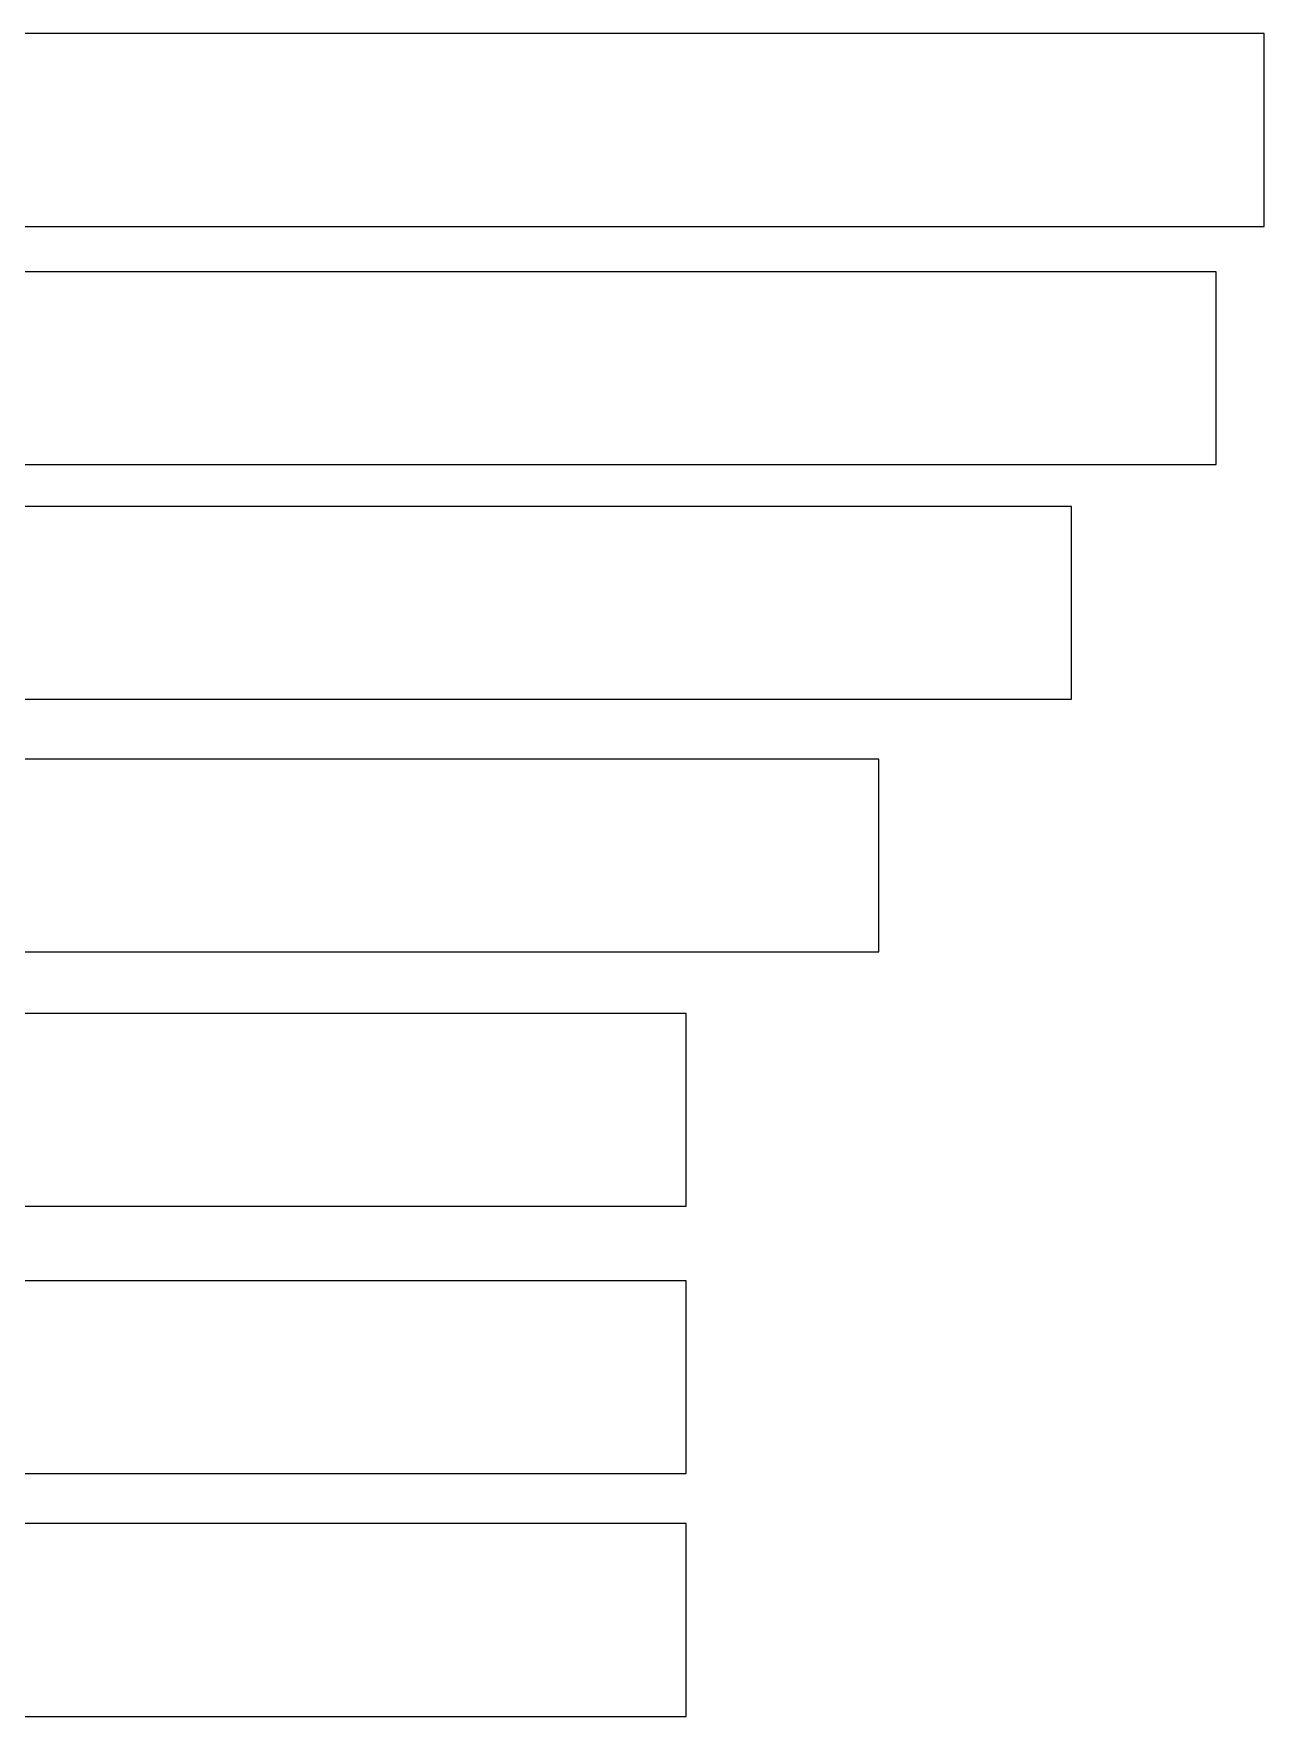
# Model space of a CAD drawing. Header units: millimetres. Extents: x -489 to 489, y -241 to 468.
# Drawn here: x -234.1 to -112.5, y -71.3 to 95.1 of the extents above; entities that cross this region are included whole.
import ezdxf

# ---------------------------------------------------------------- set-up
doc = ezdxf.new("R2010")
doc.units = ezdxf.units.MM
doc.header["$MEASUREMENT"] = 0
doc.layers.add('Layer 1', color=7, linetype='Continuous')

msp = doc.modelspace()

# ---------------------------------------------------------------- linework, layer by layer
at = {"layer": 'Layer 1', "color": 250, "lineweight": 9}
for points in [[(-303.009, 76.0051), (-112.509, 76.0051), (-112.509, 95.0551), (-303.009, 95.0551), (-303.009, 76.0051)], [(-303.009, 52.4551), (-117.2716, 52.4551), (-117.2716, 71.5051), (-303.009, 71.5051), (-303.009, 52.4551)], [(-303.009, 29.26), (-131.559, 29.26), (-131.559, 48.31), (-303.009, 48.31), (-303.009, 29.26)], [(-303.009, 4.2793), (-150.609, 4.2793), (-150.609, 23.3293), (-303.009, 23.3293), (-303.009, 4.2793)], [(-303.009, -20.856), (-169.659, -20.856), (-169.659, -1.806), (-303.009, -1.806), (-303.009, -20.856)], [(-303.009, -47.3027), (-169.659, -47.3027), (-169.659, -28.2527), (-303.009, -28.2527), (-303.009, -47.3027)], [(-303.009, -71.3027), (-169.659, -71.3027), (-169.659, -52.2527), (-303.009, -52.2527), (-303.009, -71.3027)]]:
    msp.add_lwpolyline(points, close=True, dxfattribs=at)

doc.saveas('drawing.dxf')
